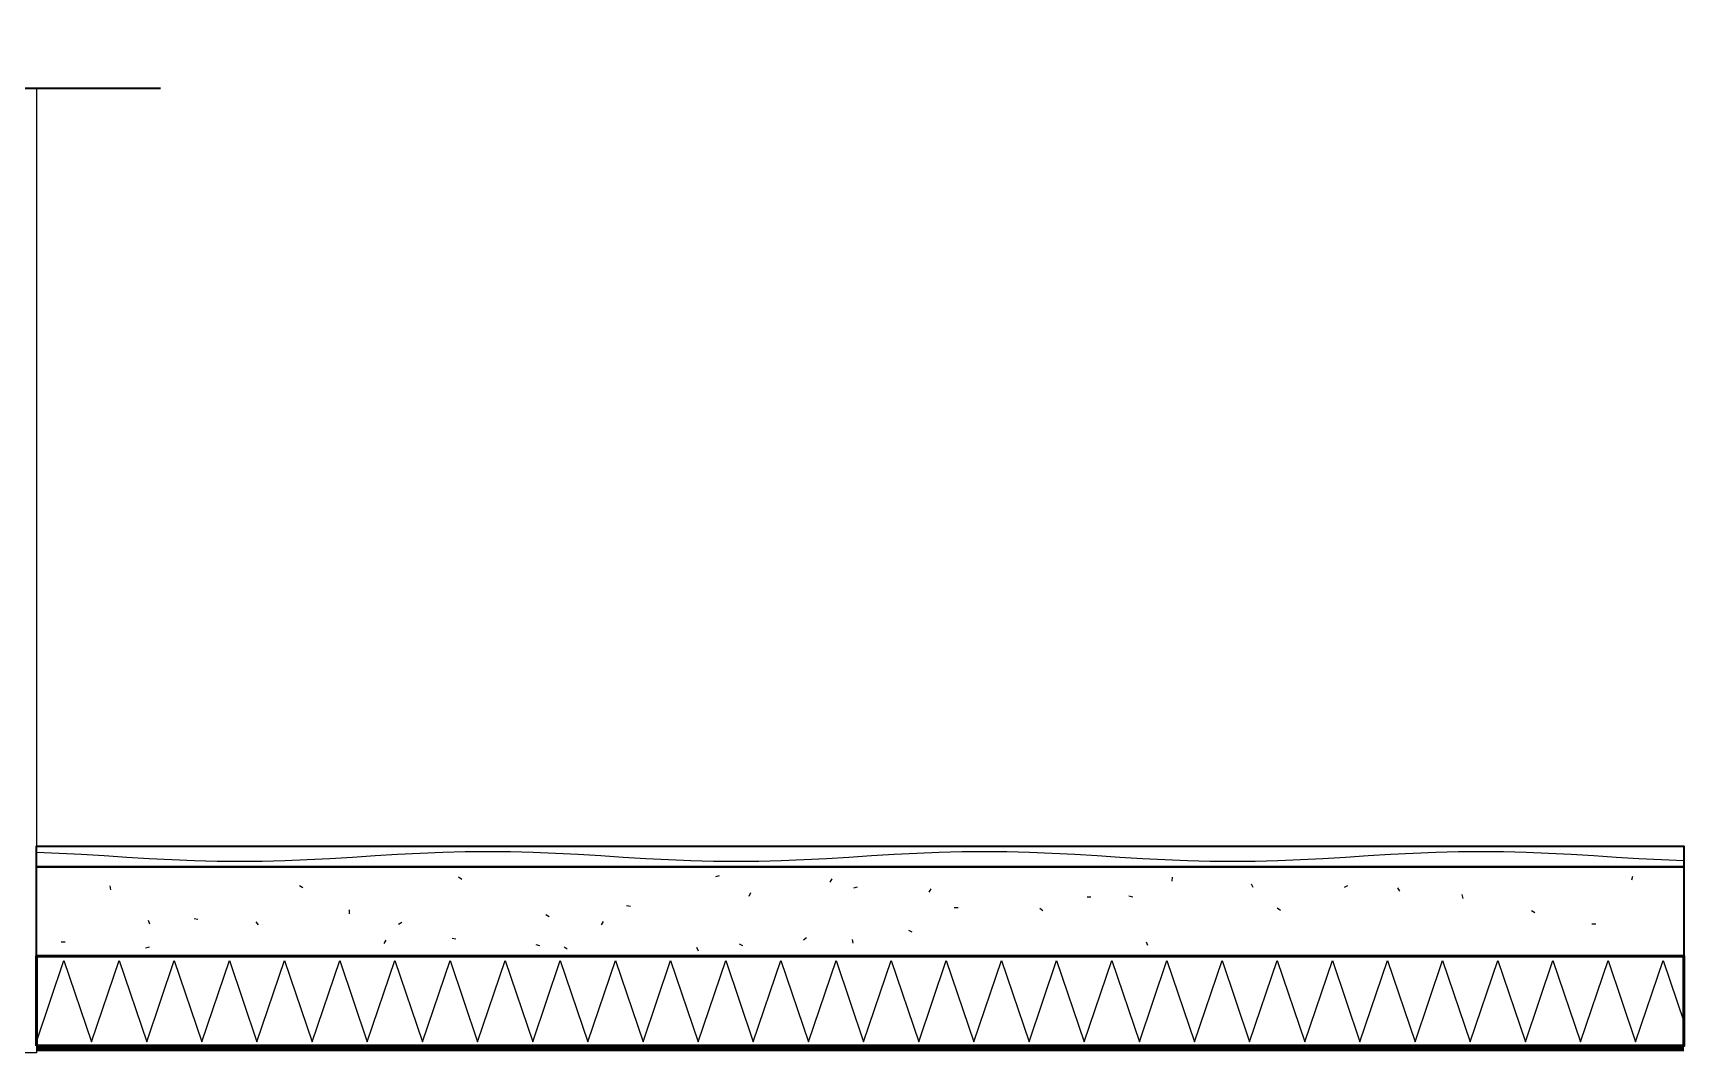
# Model space of a CAD drawing. Header units: metres. Extents: x -2.2 to 48.7, y -1.5 to 0.6.
# Drawn here: x 24.223 to 25.42, y -0.149 to 0.59 of the extents above; entities that cross this region are included whole.
import ezdxf

# ---------------------------------------------------------------- set-up
doc = ezdxf.new("R2010")
doc.units = ezdxf.units.M
for name, color, linetype, lineweight in [('A-IZOL-WODNA', 5, 'Continuous', 100), ('A-KRESKOWANIE', 8, 'Continuous', 18), ('A-OPISY', 2, 'Continuous', 25), ('A-SCIANY-IZOL', 4, 'Continuous', 35), ('A-SCIANY-WYK', 8, 'Continuous', 18), ('A-WARSTWY', 8, 'Continuous', 25)]:
    doc.layers.add(name, color=color, linetype=linetype, lineweight=lineweight)

msp = doc.modelspace()

# ---------------------------------------------------------------- linework, layer by layer
at = {"layer": 'A-IZOL-WODNA', "lineweight": 140, "ltscale": 0.02}
msp.add_lwpolyline([(24.2253, -0.1475), (25.4203, -0.1475)], dxfattribs=at)
at = {"layer": 'A-KRESKOWANIE', "lineweight": 25, "ltscale": 0.02}
for points in [[(24.2253, -0.0045), (24.2417, -0.0051), (24.2581, -0.006), (24.2745, -0.007), (24.2908, -0.008), (24.3072, -0.009), (24.3236, -0.0098), (24.3399, -0.0105), (24.3563, -0.011), (24.3727, -0.0111), (24.389, -0.011), (24.4054, -0.0105), (24.4218, -0.0099), (24.4382, -0.009), (24.4545, -0.008), (24.4709, -0.007), (24.4873, -0.006), (24.5036, -0.0051), (24.52, -0.0045), (24.5364, -0.004), (24.5527, -0.0039), (24.5691, -0.004), (24.5855, -0.0045), (24.6019, -0.0051), (24.6182, -0.006), (24.6346, -0.007), (24.651, -0.008), (24.6673, -0.009), (24.6837, -0.0099), (24.7001, -0.0105), (24.7164, -0.011), (24.7328, -0.0111), (24.7492, -0.011), (24.7656, -0.0105), (24.7819, -0.0099), (24.7983, -0.009), (24.8147, -0.008), (24.831, -0.007), (24.8474, -0.006), (24.8638, -0.0051), (24.8801, -0.0045), (24.8965, -0.004), (24.9129, -0.0039), (24.9293, -0.004), (24.9456, -0.0045), (24.962, -0.0051), (24.9784, -0.006), (24.9947, -0.007), (25.0111, -0.008), (25.0275, -0.009), (25.0438, -0.0099), (25.0602, -0.0105), (25.0766, -0.011), (25.093, -0.0111), (25.1093, -0.011), (25.1257, -0.0105), (25.1421, -0.0099), (25.1584, -0.009), (25.1748, -0.008), (25.1912, -0.007), (25.2075, -0.006), (25.2239, -0.0051), (25.2403, -0.0045), (25.2567, -0.004), (25.273, -0.0039), (25.2894, -0.004), (25.3058, -0.0045), (25.3221, -0.0052), (25.3385, -0.006), (25.3549, -0.007), (25.3712, -0.008), (25.3876, -0.009), (25.404, -0.0099), (25.4203, -0.0105)], [(24.5338, -0.0243), (24.5315, -0.0226)], [(24.7181, -0.0221), (24.7208, -0.0215)], [(24.801, -0.0263), (24.8024, -0.0239)], [(25.0491, -0.0255), (25.0494, -0.0227)], [(25.3826, -0.0245), (25.3832, -0.0218)], [(24.2792, -0.0318), (24.2788, -0.029)], [(24.4185, -0.0304), (24.4161, -0.0289)], [(24.7422, -0.0363), (24.7434, -0.0337)], [(24.8182, -0.0303), (24.8209, -0.0296)], [(24.8728, -0.0334), (24.8743, -0.0311)], [(25.1079, -0.0302), (25.1066, -0.0278)], [(25.174, -0.0298), (25.1765, -0.0286)], [(25.2142, -0.0328), (25.2129, -0.0303)], [(25.2601, -0.038), (25.2594, -0.0353)], [(24.4523, -0.0491), (24.4523, -0.0463)], [(24.6561, -0.0439), (24.6533, -0.0433)], [(24.8911, -0.0445), (24.8938, -0.0445)], [(24.9554, -0.0471), (24.9532, -0.0453)], [(24.9874, -0.0369), (24.9902, -0.0368)], [(25.0205, -0.0371), (25.0178, -0.0363)], [(25.1277, -0.0467), (25.1253, -0.0452)], [(25.3121, -0.0484), (25.3097, -0.047)], [(24.3076, -0.0567), (24.3066, -0.0541)], [(24.3424, -0.0534), (24.3397, -0.0528)], [(24.3864, -0.0571), (24.3848, -0.0549)], [(24.4879, -0.0566), (24.4903, -0.0553)], [(24.5972, -0.0513), (24.5947, -0.05)], [(24.6351, -0.0571), (24.6366, -0.0548)], [(25.3564, -0.0568), (25.3536, -0.0566)], [(24.2433, -0.0696), (24.2461, -0.0696)], [(24.4775, -0.0707), (24.479, -0.0683)], [(24.5296, -0.0677), (24.5269, -0.067)], [(24.5904, -0.0724), (24.5877, -0.0717)], [(24.7378, -0.0724), (24.7353, -0.0713)], [(24.7816, -0.0682), (24.7838, -0.0664)], [(24.8177, -0.0706), (24.8172, -0.0679)], [(24.8606, -0.0625), (24.858, -0.0614)], [(25.0314, -0.0723), (25.0305, -0.0697)], [(24.2253, -0.142), (24.2453, -0.083), (24.2653, -0.142), (24.2853, -0.083), (24.3053, -0.142), (24.3253, -0.083), (24.3453, -0.142), (24.3653, -0.083), (24.3853, -0.142), (24.4053, -0.083), (24.4253, -0.142), (24.4453, -0.083), (24.4653, -0.142), (24.4853, -0.083), (24.5053, -0.142), (24.5253, -0.083), (24.5453, -0.142), (24.5653, -0.083), (24.5853, -0.142), (24.6053, -0.083), (24.6253, -0.142), (24.6453, -0.083), (24.6653, -0.142), (24.6853, -0.083), (24.7053, -0.142), (24.7253, -0.083), (24.7453, -0.142), (24.7653, -0.083), (24.7853, -0.142), (24.8053, -0.083), (24.8253, -0.142), (24.8453, -0.083), (24.8653, -0.142), (24.8853, -0.083), (24.9053, -0.142), (24.9253, -0.083), (24.9453, -0.142), (24.9653, -0.083), (24.9853, -0.142), (25.0053, -0.083), (25.0253, -0.142), (25.0453, -0.083), (25.0653, -0.142), (25.0853, -0.083), (25.1053, -0.142), (25.1253, -0.083), (25.1453, -0.142), (25.1653, -0.083), (25.1853, -0.142), (25.2053, -0.083), (25.2253, -0.142), (25.2453, -0.083), (25.2653, -0.142), (25.2853, -0.083), (25.3053, -0.142), (25.3253, -0.083), (25.3453, -0.142), (25.3653, -0.083), (25.3853, -0.142), (25.4053, -0.083), (25.4203, -0.1273)], [(24.3045, -0.0738), (24.3073, -0.0732)], [(24.6102, -0.0749), (24.608, -0.0733)], [(24.7055, -0.0763), (24.7044, -0.0737)]]:
    msp.add_lwpolyline(points, dxfattribs=at)
at = {"layer": 'A-OPISY', "lineweight": 35, "ltscale": 0.02}
msp.add_lwpolyline([(23.8103, 0.55), (24.0388, 0.55), (24.0548, 0.59), (24.0708, 0.51), (24.0868, 0.55), (24.3153, 0.55)], dxfattribs=at)
at = {"layer": 'A-SCIANY-IZOL', "lineweight": 50, "ltscale": 0.02}
msp.add_lwpolyline([(24.2253, -0.145), (24.2253, -0.145), (24.2253, -0.08), (24.2253, -0.08), (24.2253, -0.08), (25.4203, -0.08), (25.4203, -0.08), (25.4203, -0.08), (25.4203, -0.145), (25.4203, -0.145), (25.4203, -0.145), (24.2253, -0.145)], close=True, dxfattribs=at)
at = {"layer": 'A-SCIANY-WYK', "lineweight": 25, "ltscale": 0.02}
msp.add_lwpolyline([(24.2103, -0.15), (24.2103, -0.15), (24.2103, 0.55), (24.2103, 0.55), (24.2103, 0.55), (24.2253, 0.55), (24.2253, 0.55), (24.2253, 0.55), (24.2253, -0.15), (24.2253, -0.15), (24.2253, -0.15), (24.2103, -0.15)], close=True, dxfattribs=at)
at = {"layer": 'A-WARSTWY', "lineweight": 35, "ltscale": 0.02}
for points in [[(24.2253, -0.015), (24.2253, -0.015), (24.2253, 0), (24.2253, 0), (24.2253, 0), (25.4203, 0), (25.4203, 0), (25.4203, 0), (25.4203, -0.015), (25.4203, -0.015), (25.4203, -0.015), (24.2253, -0.015)], [(24.2253, -0.08), (24.2253, -0.08), (24.2253, -0.015), (24.2253, -0.015), (24.2253, -0.015), (25.4203, -0.015), (25.4203, -0.015), (25.4203, -0.015), (25.4203, -0.08), (25.4203, -0.08), (25.4203, -0.08), (24.2253, -0.08)]]:
    msp.add_lwpolyline(points, close=True, dxfattribs=at)

doc.saveas('drawing.dxf')
